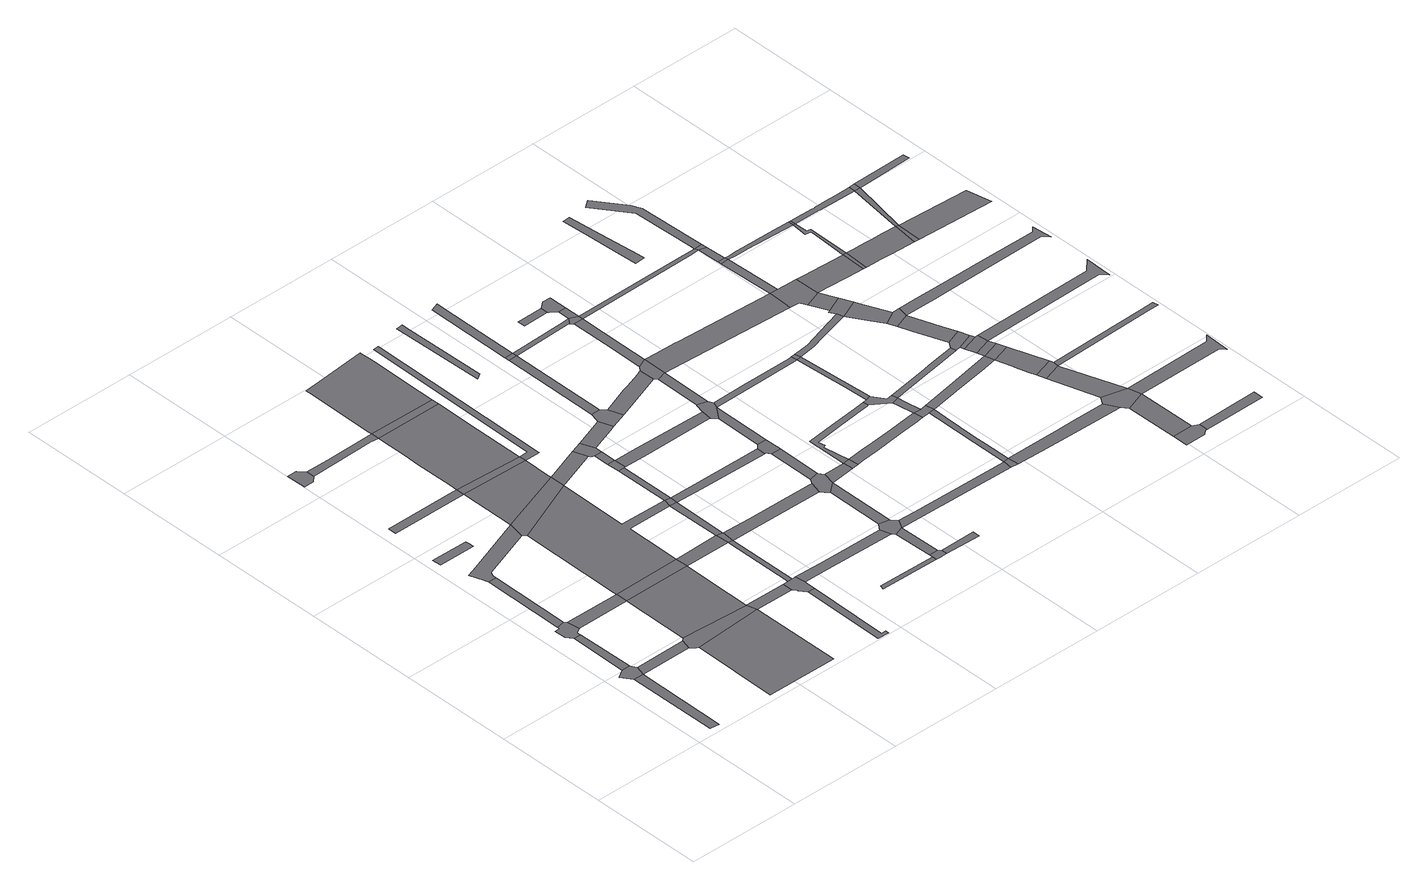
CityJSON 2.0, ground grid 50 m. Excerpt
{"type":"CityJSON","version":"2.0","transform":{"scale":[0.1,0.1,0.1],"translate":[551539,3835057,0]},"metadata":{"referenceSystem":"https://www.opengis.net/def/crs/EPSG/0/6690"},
"CityObjects":{
"road1":{"type":"Road","attributes":{"RoadStructureAttribute.sectionType":"1"},"geometry":[{"type":"MultiSurface","lod":"1","boundaries":[[[0,1,2,3]]]}]},
"road2":{"type":"Road","geometry":[{"type":"MultiSurface","lod":"1","boundaries":[[[4,5,6,7,8,0,3,9]]]}]},
"road3":{"type":"Road","attributes":{"RoadStructureAttribute.sectionType":"1"},"geometry":[{"type":"MultiSurface","lod":"1","boundaries":[[[10,6,5,11]]]}]},
"road4":{"type":"Road","geometry":[{"type":"MultiSurface","lod":"1","boundaries":[[[12,13,14,15,16,17,18,19,10,11,20,21,22]]]}]},
"road5":{"type":"Road","attributes":{"RoadStructureAttribute.sectionType":"1"},"geometry":[{"type":"MultiSurface","lod":"1","boundaries":[[[23,9,3,24,25,26]]]}]},
"road6":{"type":"Road","attributes":{"RoadStructureAttribute.sectionType":"1"},"geometry":[{"type":"MultiSurface","lod":"1","boundaries":[[[27,14,13,28]]]}]},
"road7":{"type":"Road","attributes":{"RoadStructureAttribute.sectionType":"1"},"geometry":[{"type":"MultiSurface","lod":"1","boundaries":[[[22,21,29,30]]]}]},
"road8":{"type":"Road","geometry":[{"type":"MultiSurface","lod":"1","boundaries":[[[31,32,33,34,35]]]}]},
"road9":{"type":"Road","attributes":{"function":"3","RoadStructureAttribute.sectionType":"1"},"geometry":[{"type":"MultiSurface","lod":"1","boundaries":[[[36,37,38,39,40,41]]]}]},
"road10":{"type":"Road","geometry":[{"type":"MultiSurface","lod":"1","boundaries":[[[42,43,44,45,46,27,28,47,48,49,50]]]}]},
"road11":{"type":"Road","geometry":[{"type":"MultiSurface","lod":"1","boundaries":[[[51,26,25,52,37,36,53]]]}]},
"road12":{"type":"Road","geometry":[{"type":"MultiSurface","lod":"1","boundaries":[[[54,55,56,57,58,59]]]}]},
"road13":{"type":"Road","attributes":{"function":"3","RoadStructureAttribute.sectionType":"1"},"geometry":[{"type":"MultiSurface","lod":"1","boundaries":[[[29,60,61,62,51,53,63,64,65,66]]]}]},
"road14":{"type":"Road","attributes":{"RoadStructureAttribute.sectionType":"1"},"geometry":[{"type":"MultiSurface","lod":"1","boundaries":[[[67,68,69,70,71]]]}]},
"road15":{"type":"Road","geometry":[{"type":"MultiSurface","lod":"1","boundaries":[[[72,30,29,66]]]}]},
"road16":{"type":"Road","attributes":{"RoadStructureAttribute.sectionType":"1"},"geometry":[{"type":"MultiSurface","lod":"1","boundaries":[[[73,59,58,74,75,76]]]}]},
"road17":{"type":"Road","attributes":{"RoadStructureAttribute.sectionType":"1"},"geometry":[{"type":"MultiSurface","lod":"1","boundaries":[[[77,53,36,78,79]]]}]},
"road18":{"type":"Road","geometry":[{"type":"MultiSurface","lod":"1","boundaries":[[[80,42,50,81,82,83]]]}]},
"road19":{"type":"Road","attributes":{"RoadStructureAttribute.sectionType":"1"},"geometry":[{"type":"MultiSurface","lod":"1","boundaries":[[[84,85,86,87,88,89,90,91]]]}]},
"road20":{"type":"Road","geometry":[{"type":"MultiSurface","lod":"1","boundaries":[[[92,93,83,82,94,30,72,95,96,97,98,99,100]]]}]},
"road21":{"type":"Road","geometry":[{"type":"MultiSurface","lod":"1","boundaries":[[[70,101,102,103,42,80,104,105,106]]]}]},
"road22":{"type":"Road","geometry":[{"type":"MultiSurface","lod":"1","boundaries":[[[107,108,109,110,111,79,78,112,113,84,91,114,115,116,117]]]}]},
"road23":{"type":"Road","attributes":{"RoadStructureAttribute.sectionType":"1"},"geometry":[{"type":"MultiSurface","lod":"1","boundaries":[[[118,119,72,66,120]]]}]},
"road24":{"type":"Road","geometry":[{"type":"MultiSurface","lod":"1","boundaries":[[[71,70,106,121]]]}]},
"road25":{"type":"Road","attributes":{"RoadStructureAttribute.sectionType":"1"},"geometry":[{"type":"MultiSurface","lod":"1","boundaries":[[[120,122,110,109,123]]]}]},
"road26":{"type":"Road","attributes":{"function":"3","RoadStructureAttribute.sectionType":"1"},"geometry":[{"type":"MultiSurface","lod":"1","boundaries":[[[75,124,125,126,127,128,71,121,129,130,131]]]}]},
"road27":{"type":"Road","geometry":[{"type":"MultiSurface","lod":"1","boundaries":[[[118,120,123,132]]]}]},
"road28":{"type":"Road","geometry":[{"type":"MultiSurface","lod":"1","boundaries":[[[76,75,131,133]]]}]},
"road29":{"type":"Road","attributes":{"RoadStructureAttribute.sectionType":"1"},"geometry":[{"type":"MultiSurface","lod":"1","boundaries":[[[99,118,132,134,135]]]}]},
"road30":{"type":"Road","attributes":{"RoadStructureAttribute.sectionType":"1"},"geometry":[{"type":"MultiSurface","lod":"1","boundaries":[[[136,80,83,137,138]]]}]},
"road31":{"type":"Road","geometry":[{"type":"MultiSurface","lod":"1","boundaries":[[[100,99,135,139]]]}]},
"road32":{"type":"Road","attributes":{"function":"3","RoadStructureAttribute.sectionType":"1"},"geometry":[{"type":"MultiSurface","lod":"1","boundaries":[[[140,141,142,143,144,145,146,147,148,149,150,76,133]]]}]},
"road33":{"type":"Road","attributes":{"RoadStructureAttribute.sectionType":"1"},"geometry":[{"type":"MultiSurface","lod":"1","boundaries":[[[151,117,116,152,153,154,155,156]]]}]},
"road34":{"type":"Road","attributes":{"RoadStructureAttribute.sectionType":"1"},"geometry":[{"type":"MultiSurface","lod":"1","boundaries":[[[157,158,100,139]]]}]},
"road35":{"type":"Road","geometry":[{"type":"MultiSurface","lod":"1","boundaries":[[[159,160,161,162]]]}]},
"road36":{"type":"Road","geometry":[{"type":"MultiSurface","lod":"1","boundaries":[[[163,164,158,157,165]]]}]},
"road37":{"type":"Road","attributes":{"RoadStructureAttribute.sectionType":"1"},"geometry":[{"type":"MultiSurface","lod":"1","boundaries":[[[166,164,163,167]]]}]},
"road38":{"type":"Road","attributes":{"RoadStructureAttribute.sectionType":"1"},"geometry":[{"type":"MultiSurface","lod":"1","boundaries":[[[168,169,170,171,172,173,121,106]]]}]},
"road39":{"type":"Road","geometry":[{"type":"MultiSurface","lod":"1","boundaries":[[[174,136,138,175,166,167,176,177]]]}]},
"road40":{"type":"Road","attributes":{"RoadStructureAttribute.sectionType":"1"},"geometry":[{"type":"MultiSurface","lod":"1","boundaries":[[[178,179,180,132,123,181,182,183,184]]]}]},
"road41":{"type":"Road","attributes":{"RoadStructureAttribute.sectionType":"1"},"geometry":[{"type":"MultiSurface","lod":"1","boundaries":[[[185,186,174,177,187,188,189]]]}]},
"road42":{"type":"Road","geometry":[{"type":"MultiSurface","lod":"1","boundaries":[[[190,191,162,161,192,193,194]]]}]},
"road43":{"type":"Road","attributes":{"RoadStructureAttribute.sectionType":"1"},"geometry":[{"type":"MultiSurface","lod":"1","boundaries":[[[195,196,139,135,197,198,199]]]}]},
"road44":{"type":"Road","attributes":{"RoadStructureAttribute.sectionType":"1"},"geometry":[{"type":"MultiSurface","lod":"1","boundaries":[[[200,201,191,190]]]}]},
"road45":{"type":"Road","geometry":[{"type":"MultiSurface","lod":"1","boundaries":[[[202,203,204,156,155,201,200,205,206]]]}]},
"road46":{"type":"Road","attributes":{"RoadStructureAttribute.sectionType":"1"},"geometry":[{"type":"MultiSurface","lod":"1","boundaries":[[[207,208,209,210,163,165,211,212,213,214,215]]]}]},
"road47":{"type":"Road","attributes":{"RoadStructureAttribute.sectionType":"1"},"geometry":[{"type":"MultiSurface","lod":"1","boundaries":[[[216,217,194,193]]]}]},
"road48":{"type":"Road","attributes":{"RoadStructureAttribute.sectionType":"1"},"geometry":[{"type":"MultiSurface","lod":"1","boundaries":[[[218,219,220,202,206]]]}]},
"road49":{"type":"Road","geometry":[{"type":"MultiSurface","lod":"1","boundaries":[[[221,222,223,224,225,185,189,226,227]]]}]},
"road50":{"type":"Road","attributes":{"RoadStructureAttribute.sectionType":"1"},"geometry":[{"type":"MultiSurface","lod":"1","boundaries":[[[228,229,230,231,232,233]]]}]},
"road51":{"type":"Road","geometry":[{"type":"MultiSurface","lod":"1","boundaries":[[[234,235,184,183,236,220,219,237]]]}]},
"road52":{"type":"Road","attributes":{"RoadStructureAttribute.sectionType":"1"},"geometry":[{"type":"MultiSurface","lod":"1","boundaries":[[[238,223,222,239]]]}]},
"road53":{"type":"Road","attributes":{"RoadStructureAttribute.sectionType":"1"},"geometry":[{"type":"MultiSurface","lod":"1","boundaries":[[[240,235,234,241]]]}]},
"road54":{"type":"Road","geometry":[{"type":"MultiSurface","lod":"1","boundaries":[[[242,199,198,243,240,241,244]]]}]},
"road55":{"type":"Road","attributes":{"RoadStructureAttribute.sectionType":"1"},"geometry":[{"type":"MultiSurface","lod":"1","boundaries":[[[245,237,219,246]]]}]},
"road56":{"type":"Road","geometry":[{"type":"MultiSurface","lod":"1","boundaries":[[[247,238,239,248]]]}]},
"road57":{"type":"Road","attributes":{"RoadStructureAttribute.sectionType":"1"},"geometry":[{"type":"MultiSurface","lod":"1","boundaries":[[[249,250,251,252,253,227,226,254,255]]]}]},
"road58":{"type":"Road","attributes":{"RoadStructureAttribute.sectionType":"1"},"geometry":[{"type":"MultiSurface","lod":"1","boundaries":[[[256,257,242,244]]]}]},
"road59":{"type":"Road","attributes":{"RoadStructureAttribute.sectionType":"1"},"geometry":[{"type":"MultiSurface","lod":"1","boundaries":[[[258,259,260,261,247,248]]]}]},
"road60":{"type":"Road","geometry":[{"type":"MultiSurface","lod":"1","boundaries":[[[262,245,246,263]]]}]},
"road61":{"type":"Road","attributes":{"RoadStructureAttribute.sectionType":"1"},"geometry":[{"type":"MultiSurface","lod":"1","boundaries":[[[264,205,200,265,266,267]]]}]},
"road62":{"type":"Road","geometry":[{"type":"MultiSurface","lod":"1","boundaries":[[[268,269,215,214,257,256,270,271]]]}]},
"road63":{"type":"Road","attributes":{"RoadStructureAttribute.sectionType":"1"},"geometry":[{"type":"MultiSurface","lod":"1","boundaries":[[[272,273,268,271]]]}]},
"road64":{"type":"Road","attributes":{"RoadStructureAttribute.sectionType":"1"},"geometry":[{"type":"MultiSurface","lod":"1","boundaries":[[[274,275,248,239,276,277]]]}]},
"road65":{"type":"Road","geometry":[{"type":"MultiSurface","lod":"1","boundaries":[[[278,279,249,255,273,272]]]}]},
"road66":{"type":"Road","attributes":{"RoadStructureAttribute.sectionType":"1"},"geometry":[{"type":"MultiSurface","lod":"1","boundaries":[[[280,281,282,283,284,245,262,285,286,287,288,289,290,291,292]]]}]},
"road67":{"type":"Road","geometry":[{"type":"MultiSurface","lod":"1","boundaries":[[[293,294,295,296]]]}]},
"road68":{"type":"Road","attributes":{"RoadStructureAttribute.sectionType":"1"},"geometry":[{"type":"MultiSurface","lod":"1","boundaries":[[[297,298,299,300,301,279,278]]]}]},
"road69":{"type":"Road","attributes":{"RoadStructureAttribute.sectionType":"1"},"geometry":[{"type":"MultiSurface","lod":"1","boundaries":[[[302,303,304,305,306,262,263,307,308,309,310,311]]]}]},
"road70":{"type":"Road","geometry":[{"type":"MultiSurface","lod":"1","boundaries":[[[274,277,300,299,312]]]}]},
"road71":{"type":"Road","attributes":{"RoadStructureAttribute.sectionType":"1"},"geometry":[{"type":"MultiSurface","lod":"1","boundaries":[[[313,314,315,270,256,316,317]]]}]},
"road72":{"type":"Road","attributes":{"RoadStructureAttribute.sectionType":"1"},"geometry":[{"type":"MultiSurface","lod":"1","boundaries":[[[318,274,312,319,320]]]}]},
"road73":{"type":"Road","geometry":[{"type":"MultiSurface","lod":"1","boundaries":[[[321,322,296,295,323,318,320,324]]]}]},
"road74":{"type":"Road","geometry":[{"type":"MultiSurface","lod":"1","boundaries":[[[325,267,266,326]]]}]},
"road75":{"type":"Road","attributes":{"RoadStructureAttribute.sectionType":"1"},"geometry":[{"type":"MultiSurface","lod":"1","boundaries":[[[327,328,329,330,331,332,333,267,325]]]}]},
"road76":{"type":"Road","geometry":[{"type":"MultiSurface","lod":"1","boundaries":[[[334,335,336,280,292,337,338,339]]]}]},
"road77":{"type":"Road","attributes":{"RoadStructureAttribute.sectionType":"1"},"geometry":[{"type":"MultiSurface","lod":"1","boundaries":[[[340,338,337,341,302,342]]]}]},
"road78":{"type":"Road","geometry":[{"type":"MultiSurface","lod":"1","boundaries":[[[343,342,302,311,331,330]]]}]},
"road79":{"type":"Road","attributes":{"RoadStructureAttribute.sectionType":"1"},"geometry":[{"type":"MultiSurface","lod":"1","boundaries":[[[344,345,346,317,347,348,336,335]]]}]},
"road80":{"type":"Road","attributes":{"RoadStructureAttribute.sectionType":"1"},"geometry":[{"type":"MultiSurface","lod":"1","boundaries":[[[349,350,351,278,272,352,353,354,355,356]]]}]},
"road81":{"type":"Road","geometry":[{"type":"MultiSurface","lod":"1","boundaries":[[[357,313,317,346]]]}]},
"road82":{"type":"Road","attributes":{"RoadStructureAttribute.sectionType":"1"},"geometry":[{"type":"MultiSurface","lod":"1","boundaries":[[[358,359,360,325,326,361,362,363,364,365,366]]]}]},
"road83":{"type":"Road","geometry":[{"type":"MultiSurface","lod":"1","boundaries":[[[367,368,312,299,369,370]]]}]},
"road84":{"type":"Road","geometry":[{"type":"MultiSurface","lod":"1","boundaries":[[[371,372,373,339,338,374,375,376]]]}]},
"road85":{"type":"Road","attributes":{"RoadStructureAttribute.sectionType":"1"},"geometry":[{"type":"MultiSurface","lod":"1","boundaries":[[[377,378,379,357,346,380,381,382,383]]]}]},
"road86":{"type":"Road","attributes":{"RoadStructureAttribute.sectionType":"1"},"geometry":[{"type":"MultiSurface","lod":"1","boundaries":[[[384,385,386,343,330,387,388,389]]]}]},
"road87":{"type":"Road","attributes":{"RoadStructureAttribute.sectionType":"1"},"geometry":[{"type":"MultiSurface","lod":"1","boundaries":[[[390,391,392,393,394,395,396,397]]]}]},
"road88":{"type":"Road","geometry":[{"type":"MultiSurface","lod":"1","boundaries":[[[356,355,354,353,398,399,400,401,402]]]}]},
"road89":{"type":"Road","geometry":[{"type":"MultiSurface","lod":"1","boundaries":[[[403,404,405,406,407,408,409]]]}]},
"road90":{"type":"Road","attributes":{"RoadStructureAttribute.sectionType":"1"},"geometry":[{"type":"MultiSurface","lod":"1","boundaries":[[[410,411,356,402]]]}]},
"road91":{"type":"Road","attributes":{"RoadStructureAttribute.sectionType":"1"},"geometry":[{"type":"MultiSurface","lod":"1","boundaries":[[[412,400,399,413,414]]]}]},
"road92":{"type":"Road","geometry":[{"type":"MultiSurface","lod":"1","boundaries":[[[414,413,415,377,383,416]]]}]},
"road93":{"type":"Road","attributes":{"RoadStructureAttribute.sectionType":"1"},"geometry":[{"type":"MultiSurface","lod":"1","boundaries":[[[417,416,383,418,419,420]]]}]},
"road94":{"type":"Road","attributes":{"RoadStructureAttribute.sectionType":"1"},"geometry":[{"type":"MultiSurface","lod":"1","boundaries":[[[421,422,404,403]]]}]},
"road95":{"type":"Road","geometry":[{"type":"MultiSurface","lod":"1","boundaries":[[[423,424,411,410]]]}]},
"road96":{"type":"Road","geometry":[{"type":"MultiSurface","lod":"1","boundaries":[[[425,366,365,422,421,426]]]}]},
"road97":{"type":"Road","attributes":{"RoadStructureAttribute.sectionType":"1"},"geometry":[{"type":"MultiSurface","lod":"1","boundaries":[[[370,427,424,423,428,429]]]}]},
"road98":{"type":"Road","attributes":{"RoadStructureAttribute.sectionType":"1"},"geometry":[{"type":"MultiSurface","lod":"1","boundaries":[[[430,431,371,376,432,433]]]}]},
"road99":{"type":"Road","geometry":[{"type":"MultiSurface","lod":"1","boundaries":[[[420,419,434,435,436]]]}]},
"road100":{"type":"Road","attributes":{"RoadStructureAttribute.sectionType":"1"},"geometry":[{"type":"MultiSurface","lod":"1","boundaries":[[[437,435,434,438,431,430]]]}]},
"road101":{"type":"Road","geometry":[{"type":"MultiSurface","lod":"1","boundaries":[[[433,432,439,440,441]]]}]},
"road102":{"type":"Road","geometry":[{"type":"MultiSurface","lod":"1","boundaries":[[[442,443,444,445,446]]]}]},
"road103":{"type":"Road","attributes":{"RoadStructureAttribute.sectionType":"1"},"geometry":[{"type":"MultiSurface","lod":"1","boundaries":[[[447,441,440,448,449]]]}]},
"road104":{"type":"Road","geometry":[{"type":"MultiSurface","lod":"1","boundaries":[[[450,367,370,429]]]}]},
"road105":{"type":"Road","attributes":{"RoadStructureAttribute.sectionType":"1"},"geometry":[{"type":"MultiSurface","lod":"1","boundaries":[[[449,448,384,451]]]}]},
"road106":{"type":"Road","geometry":[{"type":"MultiSurface","lod":"1","boundaries":[[[451,384,389,452]]]}]},
"road107":{"type":"Road","attributes":{"RoadStructureAttribute.sectionType":"1"},"geometry":[{"type":"MultiSurface","lod":"1","boundaries":[[[452,389,453,454,455,443,442]]]}]},
"road108":{"type":"Road","attributes":{"RoadStructureAttribute.sectionType":"1"},"geometry":[{"type":"MultiSurface","lod":"1","boundaries":[[[445,444,425,426]]]}]},
"road109":{"type":"Road","attributes":{"RoadStructureAttribute.sectionType":"1"},"geometry":[{"type":"MultiSurface","lod":"1","boundaries":[[[456,457,458,459,460,461,462,463,367,450]]]}]},
"road110":{"type":"Road","attributes":{"RoadStructureAttribute.sectionType":"1"},"geometry":[{"type":"MultiSurface","lod":"1","boundaries":[[[464,401,400,465,466,467,468]]]}]},
"road111":{"type":"Road","attributes":{"RoadStructureAttribute.sectionType":"1"},"geometry":[{"type":"MultiSurface","lod":"1","boundaries":[[[469,470,409,408]]]}]},
"road112":{"type":"Road","geometry":[{"type":"MultiSurface","lod":"1","boundaries":[[[471,472,473,474,423,410,475,476,477,478,479]]]}]},
"road113":{"type":"Road","geometry":[{"type":"MultiSurface","lod":"1","boundaries":[[[468,467,480,481]]]}]},
"road114":{"type":"Road","attributes":{"RoadStructureAttribute.sectionType":"1"},"geometry":[{"type":"MultiSurface","lod":"1","boundaries":[[[482,483,484,485,426,421]]]}]},
"road115":{"type":"Road","attributes":{"RoadStructureAttribute.sectionType":"1"},"geometry":[{"type":"MultiSurface","lod":"1","boundaries":[[[486,487,488,489,478,490,491,492,468,481]]]}]},
"road116":{"type":"Road","geometry":[{"type":"MultiSurface","lod":"1","boundaries":[[[493,494,495,496,446,445]]]}]},
"road117":{"type":"Road","geometry":[{"type":"MultiSurface","lod":"1","boundaries":[[[479,478,489,497]]]}]},
"road118":{"type":"Road","attributes":{"RoadStructureAttribute.sectionType":"1"},"geometry":[{"type":"MultiSurface","lod":"1","boundaries":[[[498,499,500,501,502,503,481,480,504,505,506,507,508,509]]]}]},
"road119":{"type":"Road","attributes":{"RoadStructureAttribute.sectionType":"1"},"geometry":[{"type":"MultiSurface","lod":"1","boundaries":[[[510,511,512,513,514,515,516,517,447,449]]]}]},
"road120":{"type":"Road","attributes":{"RoadStructureAttribute.sectionType":"1"},"geometry":[{"type":"MultiSurface","lod":"1","boundaries":[[[518,519,520,521,522,523,524,525,526,527,528,529,436,435]]]}]},
"road121":{"type":"Road","attributes":{"RoadStructureAttribute.sectionType":"1"},"geometry":[{"type":"MultiSurface","lod":"1","boundaries":[[[530,531,532,533,534,535,497,489,536,537,538,539,540,541]]]}]},
"road122":{"type":"Road","geometry":[{"type":"MultiSurface","lod":"1","boundaries":[[[509,508,542,543]]]}]},
"road123":{"type":"Road","attributes":{"RoadStructureAttribute.sectionType":"1"},"geometry":[{"type":"MultiSurface","lod":"1","boundaries":[[[544,540,509,543]]]}]},
"road124":{"type":"Road","geometry":[{"type":"MultiSurface","lod":"1","boundaries":[[[545,541,540,544]]]}]},
"road125":{"type":"Road","attributes":{"RoadStructureAttribute.sectionType":"1"},"geometry":[{"type":"MultiSurface","lod":"1","boundaries":[[[546,547,543,542]]]}]},
"road126":{"type":"Road","attributes":{"RoadStructureAttribute.sectionType":"1"},"geometry":[{"type":"MultiSurface","lod":"1","boundaries":[[[548,549,545,544]]]}]}
},
"vertices":[
[88,435,0],[87,34,0],[127,29,0],[131,435,0],
[134,497,0],[130,504,0],[93,503,0],[87,500,0],[57,481,0],[143,479,0],
[98,761,0],[128,761,0],
[136,855,0],[135,856,0],[98,848,0],[98,844,0],[97,839,0],[75,838,0],[77,786,0],[87,773,0],[127,776,0],[150,792,0],[143,847,0],
[146,479,0],[144,435,0],[358,435,0],[371,480,0],
[102,1216,0],[138,1216,0],
[387,792,0],[387,846,0],
[206,1409,0],[205,1427,0],[204,1446,0],[43,1448,0],[44,1409,0],
[695,434,0],[389,412,0],[390,411,0],[389,409,0],[380,31,0],[695,31,0],
[391,1407,0],[126,1311,0],[75,1293,0],[97,1232,0],[98,1229,0],[138,1232,0],[139,1234,0],[148,1251,0],[376,1333,0],
[384,493,0],[379,419,0],[684,477,0],
[46,2170,0],[2,2169,0],[5,2081,0],[47,2083,0],[72,2105,0],[71,2143,0],
[385,582,0],[385,578,0],[384,494,0],[684,482,0],[685,574,0],[687,790,0],[687,794,0],
[373,1693,0],[56,1693,0],[55,1655,0],[393,1656,0],[393,1694,0],
[687,850,0],
[176,2141,0],[362,2113,0],[397,2110,0],[397,2146,0],
[690,477,0],[865,431,0],[865,477,0],
[691,1514,0],[390,1323,0],[392,1322,0],[691,1448,0],
[901,382,0],[897,126,0],[895,8,0],[945,7,0],[945,22,0],[926,22,0],[928,158,0],[932,381,0],
[693,1136,0],[688,1135,0],[387,859,0],[687,862,0],[687,933,0],[688,1095,0],[701,1096,0],[887,1098,0],[896,1134,0],
[393,1655,0],[393,1646,0],[392,1412,0],[691,1522,0],[691,1523,0],[692,1649,0],
[924,478,0],[920,478,0],[910,478,0],[890,477,0],[878,477,0],[878,414,0],[879,413,0],[932,429,0],[933,433,0],[934,433,0],[927,478,0],
[889,854,0],[883,854,0],[892,796,0],
[691,1680,0],
[892,794,0],[912,792,0],
[397,2092,0],[395,1966,0],[394,1901,0],[393,1727,0],[393,1697,0],[691,1684,0],[693,1904,0],[694,2108,0],
[917,847,0],
[694,2144,0],
[917,850,0],[919,1094,0],
[852,1572,0],[701,1451,0],[873,1512,0],
[921,1129,0],
[694,2211,0],[697,2456,0],[697,2473,0],[696,2509,0],[696,2523,0],[400,2493,0],[400,2488,0],[400,2485,0],[400,2475,0],[397,2159,0],[397,2148,0],
[1047,476,0],[1047,432,0],[1348,428,0],[1351,428,0],[1355,428,0],[1341,473,0],
[921,1374,0],[894,1374,0],
[1115,229,0],[1110,209,0],[1370,207,0],[1370,226,0],
[926,1429,0],[893,1429,0],[928,1374,0],
[893,1499,0],[927,1499,0],
[757,1650,0],[761,1650,0],[761,1653,0],[768,2507,0],[745,2506,0],[732,1682,0],
[905,1591,0],[886,1503,0],[927,1519,0],[927,1530,0],
[1349,841,0],[1343,841,0],[1043,845,0],[922,791,0],[1044,790,0],[1336,786,0],[1351,841,0],
[1042,1640,0],[1035,1637,0],[930,1531,0],[1036,1569,0],[1064,1579,0],
[1409,242,0],[1370,241,0],[1388,206,0],[1420,206,0],[1420,232,0],
[1348,1126,0],[1040,1128,0],[1041,1092,0],[1348,1088,0],[1351,1126,0],
[1407,427,0],[1366,414,0],
[1362,501,0],[1350,486,0],[1348,483,0],[1429,467,0],[1407,491,0],
[1347,1423,0],[1343,1423,0],[1038,1428,0],[929,1429,0],[1038,1374,0],[1342,1376,0],[1347,1376,0],[1349,1376,0],[1356,1423,0],
[1578,203,0],[1577,233,0],
[1409,780,0],[1409,794,0],[1364,757,0],
[1104,1675,0],[1093,1686,0],[1053,1685,0],[1053,1683,0],[1045,1652,0],[1136,1605,0],[1114,1665,0],
[890,2520,0],[899,2121,0],[924,2138,0],[920,2522,0],[920,2540,0],[890,2538,0],
[1407,873,0],[1365,863,0],[1349,773,0],[1421,849,0],
[1057,2123,0],[1094,2123,0],
[1366,1069,0],[1409,1068,0],
[1367,1145,0],[1354,1088,0],[1410,1144,0],
[1516,850,0],[1521,807,0],
[1057,2143,0],[1094,2143,0],
[1359,1754,0],[1353,1752,0],[1338,1746,0],[1262,1719,0],[1237,1711,0],[1346,1680,0],[1360,1686,0],
[1412,1407,0],[1369,1350,0],
[1096,2379,0],[1097,2533,0],[1097,2545,0],[1060,2531,0],
[1546,855,0],[1552,810,0],
[1506,466,0],[1489,426,0],[1938,419,0],[1943,459,0],
[1369,1468,0],[1368,1465,0],[1422,1434,0],[1412,1456,0],
[1415,1684,0],[1372,1670,0],
[1384,2156,0],[1357,2155,0],[1357,2133,0],[1364,2133,0],
[1416,1791,0],[1373,1772,0],
[1816,1066,0],[1772,1060,0],[1683,1050,0],[1643,1045,0],[1517,1030,0],[1530,970,0],[1540,973,0],[1535,1005,0],[1660,1021,0],[1691,1025,0],[1757,1033,0],[1815,1040,0],[1819,1041,0],
[1237,2267,0],[1238,2234,0],[1353,2236,0],[1352,2268,0],
[1416,1797,0],[1417,1911,0],[1419,2121,0],[1377,2120,0],[1375,1911,0],
[1906,894,0],[1821,885,0],[1761,878,0],[1679,870,0],[1630,864,0],[1579,814,0],[1659,823,0],[1789,838,0],[1882,849,0],[1911,853,0],
[1419,2141,0],
[1812,1440,0],[1798,1438,0],[1573,1436,0],[1581,1409,0],[1816,1413,0],
[1384,2210,0],[1419,2144,0],[1419,2210,0],
[1383,2292,0],[1359,2273,0],[1358,2231,0],[1419,2291,0],
[1970,465,0],[1973,415,0],
[1969,583,0],[1968,645,0],[1972,797,0],[1974,860,0],[1946,857,0],[1946,812,0],[1944,618,0],
[1892,1021,0],[1859,1076,0],[1837,1068,0],[1892,991,0],[1925,999,0],[1920,1026,0],
[1929,965,0],[1896,962,0],[1938,892,0],
[1967,897,0],
[1859,1079,0],[1850,1209,0],[1836,1416,0],[1828,1231,0],[1831,1173,0],
[1580,1785,0],[1565,1788,0],[1473,1790,0],[1504,1680,0],[2010,1657,0],[2010,1671,0],[2010,1672,0],[2015,1767,0],
[1832,1442,0],
[2300,466,0],[2220,466,0],[2052,465,0],[2089,413,0],[2227,411,0],[2292,410,0],[2463,407,0],[2471,407,0],[2440,467,0],
[1998,2147,0],[1942,2146,0],[1959,2129,0],[2004,2130,0],
[2269,1085,0],[2156,1066,0],[2096,1056,0],[2103,1031,0],[2145,1038,0],[2273,1061,0],
[2107,1513,0],[1991,1478,0],[1903,1451,0],[1916,1429,0],[1974,1446,0],[2101,1482,0],[2115,1486,0],
[2325,966,0],[2267,955,0],[2132,929,0],[2141,889,0],[2256,909,0],[2335,923,0],
[1769,2498,0],[1780,2307,0],[1784,2229,0],[1829,2231,0],[1826,2261,0],[1810,2440,0],[1797,2593,0],[1764,2590,0],
[2053,1655,0],[2067,1623,0],[2143,1651,0],[2140,1762,0],[2050,1765,0],
[2583,151,0],[2493,150,0],[2494,82,0],[2584,83,0],[2601,98,0],[2611,99,0],[2611,139,0],
[2042,2017,0],[2007,2016,0],
[2144,1649,0],[2102,1546,0],[2175,1578,0],
[2092,1541,0],[2199,1523,0],
[2216,1484,0],[2162,1409,0],[2199,1349,0],[2261,1382,0],
[2583,413,0],[2491,380,0],
[2040,2032,0],[2007,2031,0],
[2462,500,0],[2567,471,0],
[2005,2083,0],[2039,2050,0],[2036,2122,0],
[2354,1136,0],[2286,1113,0],[2294,1065,0],[2369,1092,0],
[2214,1309,0],[2284,1335,0],[2293,1382,0],
[2331,1201,0],[2236,1250,0],
[2295,1062,0],[2300,1047,0],[2376,1071,0],
[2474,783,0],[2384,755,0],[2395,718,0],[2475,742,0],[2479,767,0],
[2389,1071,0],[2315,999,0],[2394,1024,0],
[2036,2148,0],
[2405,992,0],
[2419,951,0],
[2356,850,0],[2359,841,0],[2374,786,0],
[2033,2211,0],[2025,2450,0],[2007,2492,0],[1914,2619,0],[1880,2594,0],[1990,2444,0],[1995,2285,0],[1998,2176,0],
[2173,1760,0],[2145,1651,0],[2333,1643,0],[2360,1642,0],[2365,1753,0],
[2886,101,0],[2886,144,0],
[2262,2032,0],[2127,2032,0],[2100,2032,0],[2056,2032,0],[2073,2016,0],[2112,2015,0],[2137,2014,0],[2355,2006,0],[2355,2030,0],
[2375,1642,0],[2380,1753,0],
[2970,417,0],[2988,395,0],[2994,507,0],[2967,480,0],
[2382,1882,0],[2383,1943,0],[2365,1946,0],[2365,2006,0],[2348,1936,0],[2373,1931,0],[2371,1883,0],
[2940,756,0],[2989,757,0],[2984,782,0],[2930,781,0],
[2365,2029,0],
[2558,1748,0],[2503,1749,0],[2488,1750,0],[2473,1750,0],[2451,1751,0],[2413,1752,0],[2404,1640,0],[2444,1639,0],[2472,1638,0],[2500,1636,0],[2603,1632,0],[2617,1746,0],
[2481,1025,0],[2833,1032,0],[2957,1034,0],[2982,1007,0],[2988,1130,0],[2939,1082,0],[2815,1079,0],[2483,1073,0],
[2366,1336,0],[2427,1336,0],[2491,1337,0],[2715,1339,0],[2959,1342,0],[2984,1317,0],[2976,1404,0],[2956,1384,0],[2698,1384,0],[2492,1383,0],[2434,1383,0],[2378,1383,0],
[2568,2028,0],[2554,2028,0],[2482,2027,0],[2480,2027,0],[2469,2027,0],[2398,2029,0],[2416,2005,0],[2485,2004,0],[2486,2004,0],[2557,2003,0],[2655,2001,0],[2654,2030,0],
[2625,1631,0],[2630,1743,0],
[2682,2001,0],
[2681,2031,0],
[2973,1617,0],[2950,1727,0],
[2932,2009,0],[2927,2036,0]
]}
